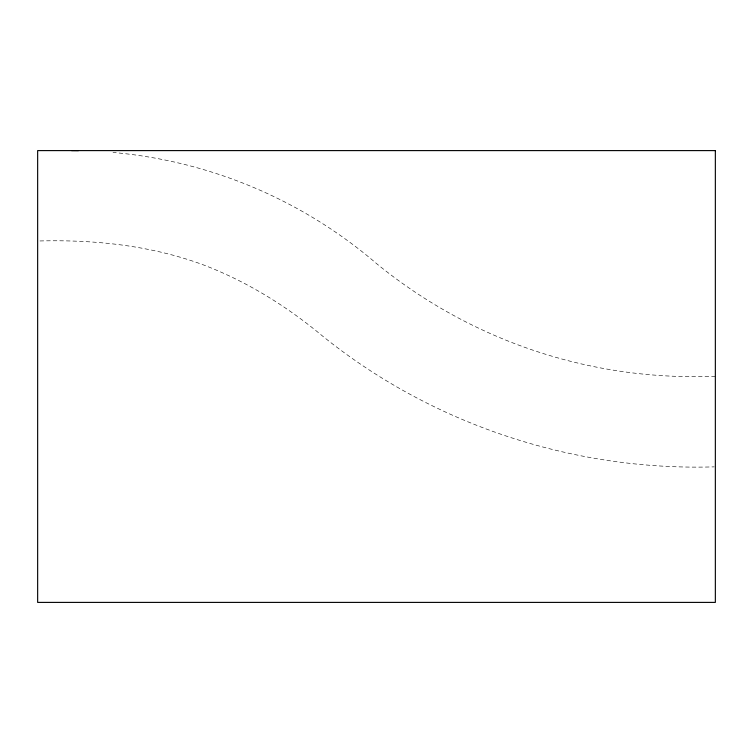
<?xml version="1.0" encoding="UTF-8"?>
<svg xmlns="http://www.w3.org/2000/svg" width="753" height="753" viewBox="0 0 753 753"><rect width="100%" height="100%" fill="white"/><g stroke="black" fill="none" stroke-linecap="round" stroke-linejoin="round"><path stroke-width="0.56" stroke-dasharray="3.77 2.82" d="M39.965 240.96C95.094 239.605 150.685 245.497 202.698 264.632C246.532 281.264 286.582 306.066 322.519 336.026C432.166 424.485 573.494 471.105 714.183 466.86M715.35 376.5L681.465 376.5A501.234 501.234 0 0 1 376.5 263.55A468.178 468.178 0 0 0 113.006 152.445"/><path stroke-width="1.13" d="M71.535 150.6A468.178 468.178 0 0 1 78.444 150.647M715.35 150.6L37.65 150.6L37.65 602.4L715.35 602.4L715.35 150.6"/></g></svg>
